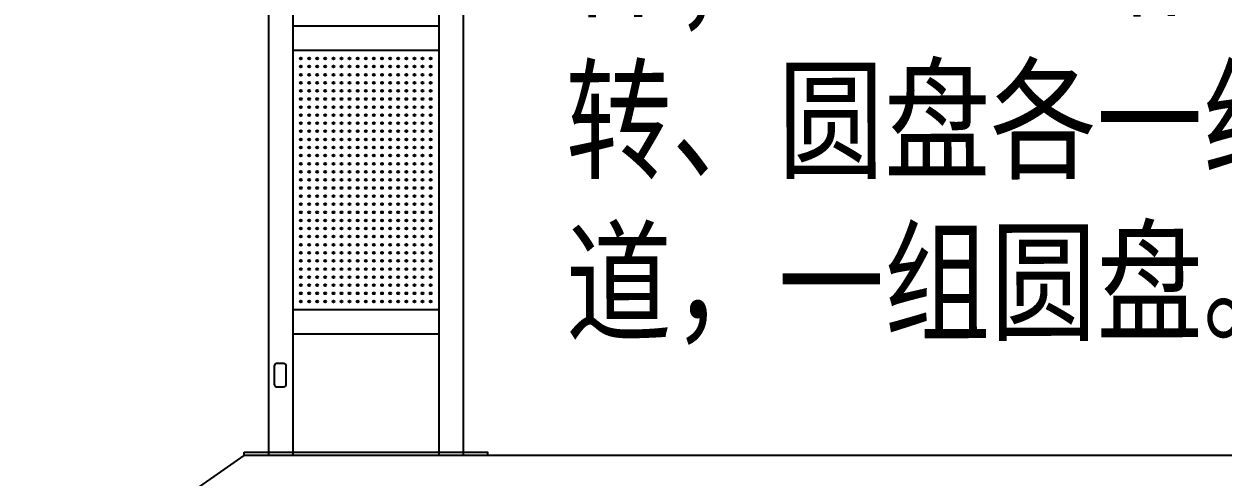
# Model space of a CAD drawing. Header units: millimetres. Extents: x 108070 to 108876, y 12470 to 12955.
# Drawn here: x 108614.94 to 108633.43, y 12557.8 to 12564.79 of the extents above; entities that cross this region are included whole.
import ezdxf

# ---------------------------------------------------------------- set-up
doc = ezdxf.new("R2010")
doc.units = ezdxf.units.MM
doc.header["$LTSCALE"] = 10
doc.layers.add('@-交通信号', color=7, linetype='CONTINUOUS')
doc.styles.add('ST', font='', dxfattribs={"width": 0.8})
doc.styles.get('ST').set_extended_font_data('SimSun')

# ---------------------------------------------------------------- blocks, each defined once
blk = doc.blocks.new('A$C54E378DF')
at = {"layer": '@-交通信号'}
for p, q in [((150, 7500), (150, 0)), ((300, 7500), (300, 0)), ((1200, 7500), (1200, 0)), ((1350, 7500), (1350, 0)), ((300, 2650), (1200, 2650)), ((300, 2500), (1200, 2500)), ((300, 2500), (1200, 2500)), ((300, 900), (1200, 900)), ((300, 750), (1200, 750))]:
    blk.add_line(p, q, dxfattribs=at)
blk.add_lwpolyline([(187.8, 440), (187.8, 550, -0.414214), (207.8, 570), (237.8, 570, -0.414214), (257.8, 550), (257.8, 440, -0.414214), (237.8, 420), (207.8, 420, -0.414214)], format="xyb", close=True, dxfattribs=at)
blk.add_lwpolyline([(0, 20), (1500, 20), (1500, 0), (0, 0)], close=True, dxfattribs=at)
for centre in [(350, 2449.3), (400, 2449.3), (450, 2449.3), (500, 2449.3), (550, 2449.3), (600, 2449.3), (650, 2449.3), (700, 2449.3), (750, 2449.3), (800, 2449.3), (850, 2449.3), (900, 2449.3), (950, 2449.3), (1000, 2449.3), (1050, 2449.3), (1100, 2449.3), (1150, 2449.3), (350, 2399.3), (400, 2399.3), (450, 2399.3), (500, 2399.3), (550, 2399.3), (600, 2399.3), (650, 2399.3), (700, 2399.3), (750, 2399.3), (800, 2399.3), (850, 2399.3), (900, 2399.3), (950, 2399.3), (1000, 2399.3), (1050, 2399.3), (1100, 2399.3), (1150, 2399.3), (350, 2349.3), (350, 2299.3), (400, 2349.3), (400, 2299.3), (450, 2349.3), (450, 2299.3), (500, 2349.3), (500, 2299.3), (550, 2349.3), (550, 2299.3), (600, 2349.3), (600, 2299.3), (650, 2349.3), (650, 2299.3), (700, 2349.3), (700, 2299.3), (750, 2349.3), (750, 2299.3), (800, 2349.3), (800, 2299.3), (850, 2349.3), (850, 2299.3), (900, 2349.3), (900, 2299.3), (950, 2349.3), (950, 2299.3), (1000, 2349.3), (1000, 2299.3), (1050, 2349.3), (1050, 2299.3), (1100, 2349.3), (1100, 2299.3), (1150, 2349.3), (1150, 2299.3), (350, 2249.3), (400, 2249.3), (450, 2249.3), (500, 2249.3), (550, 2249.3), (600, 2249.3), (650, 2249.3), (700, 2249.3), (750, 2249.3), (800, 2249.3), (850, 2249.3), (900, 2249.3), (950, 2249.3), (1000, 2249.3), (1050, 2249.3), (1100, 2249.3), (1150, 2249.3), (350, 2199.3), (350, 2149.3), (400, 2199.3), (400, 2149.3), (450, 2199.3), (450, 2149.3), (500, 2199.3), (500, 2149.3), (550, 2199.3), (550, 2149.3), (600, 2199.3), (600, 2149.3), (650, 2199.3), (650, 2149.3), (700, 2199.3), (700, 2149.3), (750, 2199.3), (750, 2149.3), (800, 2199.3), (800, 2149.3), (850, 2199.3), (850, 2149.3), (900, 2199.3), (900, 2149.3), (950, 2199.3), (950, 2149.3), (1000, 2199.3), (1000, 2149.3), (1050, 2199.3), (1050, 2149.3), (1100, 2199.3), (1100, 2149.3), (1150, 2199.3), (1150, 2149.3), (350, 2099.3), (400, 2099.3), (450, 2099.3), (500, 2099.3), (550, 2099.3), (600, 2099.3), (650, 2099.3), (700, 2099.3), (750, 2099.3), (800, 2099.3), (850, 2099.3), (900, 2099.3), (950, 2099.3), (1000, 2099.3), (1050, 2099.3), (1100, 2099.3), (1150, 2099.3), (350, 2050), (350, 2049.3), (350, 2000), (400, 2050), (400, 2049.3), (400, 2000), (450, 2050), (450, 2049.3), (450, 2000), (500, 2050), (500, 2049.3), (500, 2000), (550, 2050), (550, 2049.3), (550, 2000), (600, 2050), (600, 2049.3), (600, 2000), (650, 2050), (650, 2049.3), (650, 2000), (700, 2050), (700, 2049.3), (700, 2000), (750, 2050), (750, 2049.3), (750, 2000), (800, 2050), (800, 2049.3), (800, 2000), (850, 2050), (850, 2049.3), (850, 2000), (900, 2050), (900, 2049.3), (900, 2000), (950, 2050), (950, 2049.3), (950, 2000), (1000, 2050), (1000, 2049.3), (1000, 2000), (1050, 2050), (1050, 2049.3), (1050, 2000), (1100, 2050), (1100, 2049.3), (1100, 2000), (1150, 2050), (1150, 2049.3), (1150, 2000), (350, 1950), (400, 1950), (450, 1950), (500, 1950), (550, 1950), (600, 1950), (650, 1950), (700, 1950), (750, 1950), (800, 1950), (850, 1950), (900, 1950), (950, 1950), (1000, 1950), (1050, 1950), (1100, 1950), (1150, 1950), (350, 1900), (350, 1850), (400, 1900), (400, 1850), (450, 1900), (450, 1850), (500, 1900), (500, 1850), (550, 1900), (550, 1850), (600, 1900), (600, 1850), (650, 1900), (650, 1850), (700, 1900), (700, 1850), (750, 1900), (750, 1850), (800, 1900), (800, 1850), (850, 1900), (850, 1850), (900, 1900), (900, 1850), (950, 1900), (950, 1850), (1000, 1900), (1000, 1850), (1050, 1900), (1050, 1850), (1100, 1900), (1100, 1850), (1150, 1900), (1150, 1850), (350, 1800), (400, 1800), (450, 1800), (500, 1800), (550, 1800), (600, 1800), (650, 1800), (700, 1800), (750, 1800), (800, 1800), (850, 1800), (900, 1800), (950, 1800), (1000, 1800), (1050, 1800), (1100, 1800), (1150, 1800), (350, 1750), (350, 1700), (400, 1750), (400, 1700), (450, 1750), (450, 1700), (500, 1750), (500, 1700), (550, 1750), (550, 1700), (600, 1750), (600, 1700), (650, 1750), (650, 1700), (700, 1750), (700, 1700), (750, 1750), (750, 1700), (800, 1750), (800, 1700), (850, 1750), (850, 1700), (900, 1750), (900, 1700), (950, 1750), (950, 1700), (1000, 1750), (1000, 1700), (1050, 1750), (1050, 1700), (1100, 1750), (1100, 1700), (1150, 1750), (1150, 1700), (350, 1650), (400, 1650), (450, 1650), (500, 1650), (550, 1650), (600, 1650), (650, 1650), (700, 1650), (750, 1650), (800, 1650), (850, 1650), (900, 1650), (950, 1650), (1000, 1650), (1050, 1650), (1100, 1650), (1150, 1650), (350, 1600), (350, 1550), (400, 1600), (400, 1550), (450, 1600), (450, 1550), (500, 1600), (500, 1550), (550, 1600), (550, 1550), (600, 1600), (600, 1550), (650, 1600), (650, 1550), (700, 1600), (700, 1550), (750, 1600), (750, 1550), (800, 1600), (800, 1550), (850, 1600), (850, 1550), (900, 1600), (900, 1550), (950, 1600), (950, 1550), (1000, 1600), (1000, 1550), (1050, 1600), (1050, 1550), (1100, 1600), (1100, 1550), (1150, 1600), (1150, 1550), (350, 1500), (400, 1500), (450, 1500), (500, 1500), (550, 1500), (600, 1500), (650, 1500), (700, 1500), (750, 1500), (800, 1500), (850, 1500), (900, 1500), (950, 1500), (1000, 1500), (1050, 1500), (1100, 1500), (1150, 1500), (350, 1450), (350, 1400), (400, 1450), (400, 1400), (450, 1450), (450, 1400), (500, 1450), (500, 1400), (550, 1450), (550, 1400), (600, 1450), (600, 1400), (650, 1450), (650, 1400), (700, 1450), (700, 1400), (750, 1450), (750, 1400), (800, 1450), (800, 1400), (850, 1450), (850, 1400), (900, 1450), (900, 1400), (950, 1450), (950, 1400), (1000, 1450), (1000, 1400), (1050, 1450), (1050, 1400), (1100, 1450), (1100, 1400), (1150, 1450), (1150, 1400), (350, 1350), (400, 1350), (450, 1350), (500, 1350), (550, 1350), (600, 1350), (650, 1350), (700, 1350), (750, 1350), (800, 1350), (850, 1350), (900, 1350), (950, 1350), (1000, 1350), (1050, 1350), (1100, 1350), (1150, 1350), (350, 1300), (400, 1300), (450, 1300), (500, 1300), (550, 1300), (600, 1300), (650, 1300), (700, 1300), (750, 1300), (800, 1300), (850, 1300), (900, 1300), (950, 1300), (1000, 1300), (1050, 1300), (1100, 1300), (1150, 1300), (350, 1250), (350, 1200), (400, 1250), (400, 1200), (450, 1250), (450, 1200), (500, 1250), (500, 1200), (550, 1250), (550, 1200), (600, 1250), (600, 1200), (650, 1250), (650, 1200), (700, 1250), (700, 1200), (750, 1250), (750, 1200), (800, 1250), (800, 1200), (850, 1250), (850, 1200), (900, 1250), (900, 1200), (950, 1250), (950, 1200), (1000, 1250), (1000, 1200), (1050, 1250), (1050, 1200), (1100, 1250), (1100, 1200), (1150, 1250), (1150, 1200), (350, 1150), (400, 1150), (450, 1150), (500, 1150), (550, 1150), (600, 1150), (650, 1150), (700, 1150), (750, 1150), (800, 1150), (850, 1150), (900, 1150), (950, 1150), (1000, 1150), (1050, 1150), (1100, 1150), (1150, 1150), (350, 1100), (350, 1050), (400, 1100), (400, 1050), (450, 1100), (450, 1050), (500, 1100), (500, 1050), (550, 1100), (550, 1050), (600, 1100), (600, 1050), (650, 1100), (650, 1050), (700, 1100), (700, 1050), (750, 1100), (750, 1050), (800, 1100), (800, 1050), (850, 1100), (850, 1050), (900, 1100), (900, 1050), (950, 1100), (950, 1050), (1000, 1100), (1000, 1050), (1050, 1100), (1050, 1050), (1100, 1100), (1100, 1050), (1150, 1100), (1150, 1050), (350, 1000), (400, 1000), (450, 1000), (500, 1000), (550, 1000), (600, 1000), (650, 1000), (700, 1000), (750, 1000), (800, 1000), (850, 1000), (900, 1000), (950, 1000), (1000, 1000), (1050, 1000), (1100, 1000), (1150, 1000), (350, 950), (400, 950), (450, 950), (500, 950), (550, 950), (600, 950), (650, 950), (700, 950), (750, 950), (800, 950), (850, 950), (900, 950), (950, 950), (1000, 950), (1050, 950), (1100, 950), (1150, 950)]:
    blk.add_circle(centre, 6, dxfattribs=at)

msp = doc.modelspace()

# ---------------------------------------------------------------- linework, layer by layer
at = {"layer": '@-交通信号'}
msp.add_line((108597.414, 12543.471), (108618.338, 12558.134), dxfattribs=at)
msp.add_lwpolyline([(108634.306, 12558.134), (108618.338, 12558.134)], dxfattribs=at)

# ---------------------------------------------------------------- block references
at = {"layer": '@-交通信号', "xscale": 0.002500000031432137, "yscale": 0.002500000031432137, "zscale": 0.002500000031432137}
msp.add_blockref('A$C54E378DF', (108618.338, 12558.134), dxfattribs=at)

# ---------------------------------------------------------------- texts
at = {"layer": '@-交通信号', "insert": (108623.285, 12571.557), "char_height": 1.5, "width": 19.66815, "attachment_point": 1, "rotation": 0.0547, "style": 'ST'}
msp.add_mtext('信号灯悬臂与所控制的道路中心线垂直,T型信号灯杆,8.4{\\fArial|b0|i0|c0|p32;m}主路（调头、左转、圆盘各一组），{\\fArial|b0|i0|c0|p32;5m}辅道，一组圆盘。', dxfattribs=at)

doc.saveas('drawing.dxf')
